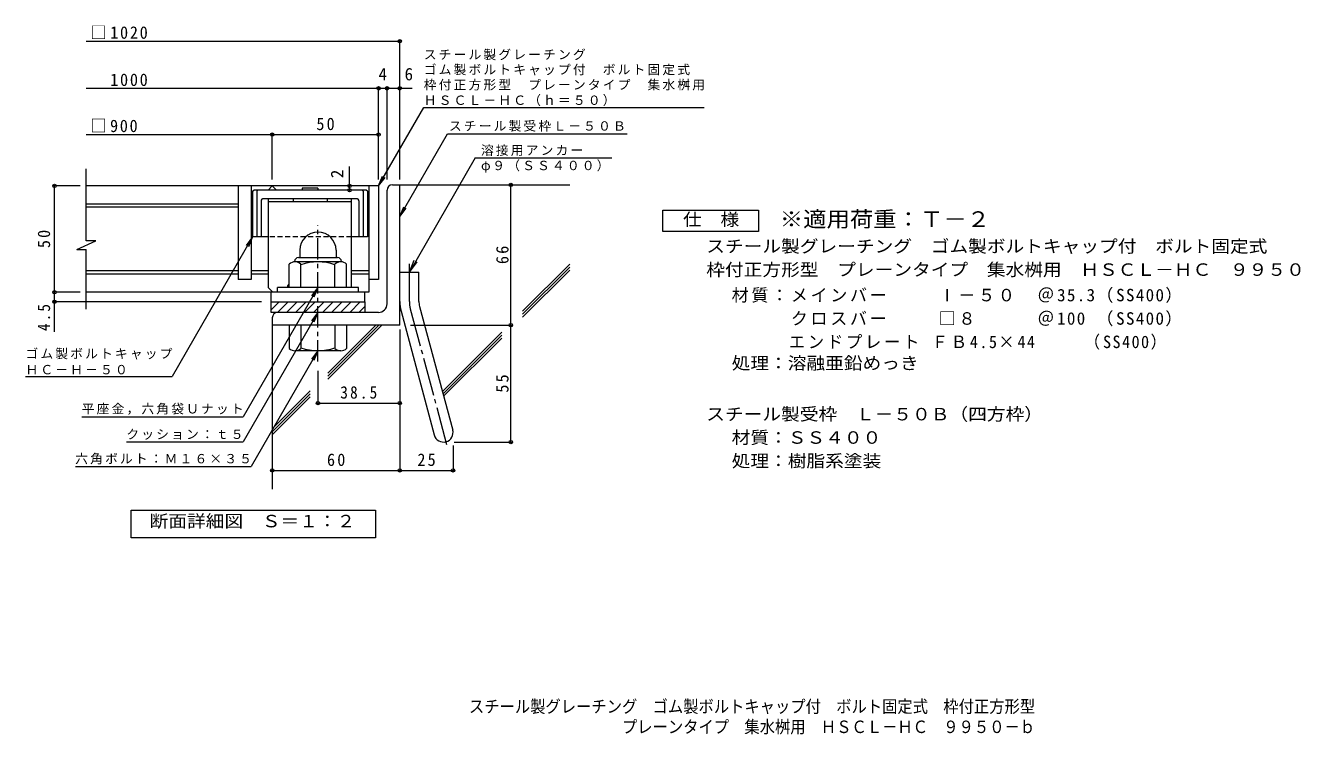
# Model space of a CAD drawing. Units: millimetres on the paper, enlarged 10 times, with parts at other scales. Extents: x -1583 to 1722, y -1939 to 1679.
# Drawn here: x -1278 to 1722, y -1939 to -271 of the extents above; entities that cross this region are included whole.
import ezdxf
from ezdxf.enums import TextEntityAlignment as Align

# ---------------------------------------------------------------- set-up
doc = ezdxf.new("R2010")
doc.units = ezdxf.units.MM
doc.header["$LTSCALE"] = 10
doc.header["$PDMODE"] = 32
doc.header["$PDSIZE"] = 8
for name, pattern in [('CHAIN1', [8, 5, -1, 1, -1]), ('CHAIN2', [12, 9, -1, 1, -1]), ('DASHED1', [1.8, 1.2, -0.6])]:
    doc.linetypes.add(name, pattern=pattern)
for name, color, linetype, lineweight in [('D-1', 2, 'Continuous', 9), ('D-2', 3, 'Continuous', 9), ('D-4', 7, 'Continuous', 9), ('D-5', 7, 'Continuous', 9), ('D-6', 6, 'Continuous', 9), ('D-7', 6, 'Continuous', 9), ('D-8', 4, 'Continuous', 9)]:
    doc.layers.add(name, color=color, linetype=linetype, lineweight=lineweight)
doc.layers.add('F-F_F-Fﾚｲﾔ', color=2, linetype='Continuous')
doc.styles.add('ＭＳ ゴシック', font='')
doc.styles.get('ＭＳ ゴシック').set_extended_font_data('MS Gothic')

msp = doc.modelspace()

# ---------------------------------------------------------------- linework, layer by layer
at = {"layer": 'D-1'}
for p, q in [((-427.08, -925.75), (-427.08, -658.25)), ((-414.58, -645.75), (-397.08, -645.75)), ((-397.08, -975.75), (-397.08, -645.75)), ((-632.08, -799.25), (-632.08, -816.75)), ((-547.08, -799.2), (-547.08, -816.75)), ((-657.08, -886.75), (-657.08, -831.94)), ((-644.58, -825.75), (-644.58, -826.75)), ((-535.83, -826.75), (-643.33, -826.75)), ((-635.58, -816.75), (-543.58, -816.75)), ((-629.58, -886.75), (-629.58, -831.94)), ((-549.58, -886.75), (-549.58, -831.94)), ((-534.58, -825.75), (-534.58, -826.75)), ((-522.08, -886.75), (-522.08, -831.94)), ((-397.08, -850.75), (-352.08, -850.75)), ((-352.08, -919.83), (-352.08, -850.75)), ((-494.58, -886.75), (-684.58, -886.75)), ((-684.58, -898.25), (-684.58, -886.75)), ((-494.58, -898.25), (-494.58, -886.75)), ((-699.58, -939.43), (-680.9, -920.75)), ((-699.58, -945.75), (-699.58, -920.75)), ((-684.68, -945.75), (-659.68, -920.75)), ((-663.47, -945.75), (-638.47, -920.75)), ((-642.26, -945.75), (-617.26, -920.75)), ((-621.04, -945.75), (-596.04, -920.75)), ((-599.83, -945.75), (-574.83, -920.75)), ((-578.62, -945.75), (-553.62, -920.75)), ((-557.4, -945.75), (-532.4, -920.75)), ((-536.19, -945.75), (-511.19, -920.75)), ((-514.98, -945.75), (-489.98, -920.75)), ((-447.08, -945.75), (-699.58, -945.75)), ((-697.08, -958.25), (-697.08, -975.75)), ((-493.77, -945.75), (-479.58, -931.56)), ((-394.01, -943.12), (-316.05, -1234.07)), ((-350.55, -931.47), (-272.59, -1222.43)), ((-397.08, -975.75), (-697.08, -975.75)), ((-657.08, -975.75), (-657.08, -1030.56)), ((-629.58, -975.75), (-629.58, -1030.56)), ((-549.58, -975.75), (-549.58, -1030.56)), ((-522.08, -975.75), (-522.08, -1030.56)), ((-535.83, -1035.75), (-643.33, -1035.75))]:
    msp.add_line(p, q, dxfattribs=at)
at = {"layer": 'D-1', "linetype": 'CHAIN1'}
msp.add_line((-589.58, -1061.34), (-589.58, -740.24), dxfattribs=at)
at = {"layer": 'D-1', "linetype": 'CHAIN2'}
for p, q in [((-374.58, -919.83), (-374.58, -831.73)), ((-372.28, -937.3), (-284.97, -1263.13))]:
    msp.add_line(p, q, dxfattribs=at)
at = {"layer": 'D-1'}
msp.add_lwpolyline([(-699.58, -920.75), (-479.58, -920.75), (-479.58, -945.75)], dxfattribs=at)
for centre, radius, start, end in [((-414.58, -658.25), 12.5, 90, 180), ((-589.58, -799.25), 42.5, 90, 180), ((-589.53, -799.2), 42.45, 0, 90), ((-643.33, -847.55), 20.8, 48.6201, 131.38164), ((-635.58, -825.75), 9, 90, 180), ((-589.58, -946.75), 120, 70.52881, 109.47119), ((-535.83, -847.55), 20.8, 48.61835, 131.37988), ((-543.58, -825.75), 9, 0, 90), ((-447.08, -925.75), 20, 270, 0), ((-307.08, -919.83), 90, 180, 195), ((-307.08, -919.83), 45, 180, 195.00002), ((-684.58, -958.25), 12.5, 90, 180), ((-643.33, -1014.95), 20.8, 228.61835, 311.37988), ((-589.58, -915.75), 120, 250.52881, 289.47119), ((-535.83, -1014.95), 20.8, 228.6201, 311.38164), ((-294.32, -1228.25), 22.5, 195.00014, 14.99991)]:
    msp.add_arc(centre, radius, start, end, dxfattribs=at)
at = {"layer": 'D-1', "linetype": 'CHAIN2'}
msp.add_arc((-307.08, -919.83), 67.5, 180, 194.99995, dxfattribs=at)
at = {"layer": 'D-2'}
for p, q in [((-1134.75, -777.1), (-1134.75, -608.25)), ((-447.08, -648.25), (-1134.73, -648.25)), ((-777.08, -648.25), (-777.08, -868.25)), ((-747.08, -648.25), (-747.08, -868.25)), ((-469.58, -648.25), (-469.58, -898.25)), ((-777.08, -690.75), (-1134.75, -690.75)), ((-777.08, -698.25), (-1134.75, -698.25)), ((-743.33, -690.75), (-747.08, -690.75)), ((-743.33, -698.25), (-747.08, -698.25)), ((-469.58, -690.75), (-473.33, -690.75)), ((-469.58, -698.25), (-473.33, -698.25)), ((-1156.86, -797.8), (-1112.27, -777.1)), ((-1112.27, -777.1), (-1134.75, -777.1)), ((-1156.86, -797.8), (-1134.75, -797.8)), ((-1134.75, -938.25), (-1134.75, -797.8)), ((-777.08, -848.25), (-1134.75, -848.25)), ((-777.08, -855.75), (-1134.75, -855.75)), ((-747.08, -868.25), (-777.08, -868.25)), ((-705.83, -848.25), (-747.08, -848.25)), ((-705.83, -855.75), (-747.08, -855.75)), ((-469.58, -848.25), (-510.83, -848.25)), ((-469.58, -855.75), (-510.83, -855.75)), ((-469.58, -898.25), (-1134.75, -898.25)), ((-699.58, -920.75), (-699.58, -898.25)), ((-479.58, -920.75), (-479.58, -898.25)), ((-699.58, -920.75), (-479.58, -920.75))]:
    msp.add_line(p, q, dxfattribs=at)
for points in [[(-707.08, -658.25), (-697.08, -648.25), (-687.08, -658.25)], [(-447.08, -648.25), (-447.08, -868.25), (-469.58, -868.25)]]:
    msp.add_lwpolyline(points, dxfattribs=at)
at = {"layer": 'D-4'}
for p, q in [((-1134.75, -307.88), (-397.08, -307.88)), ((-397.08, -632.79), (-397.08, -304.88)), ((-1134.75, -418.58), (-367.71, -418.58)), ((-447.08, -632.79), (-447.08, -415.58)), ((-427.08, -632.79), (-427.08, -415.58)), ((-1134.75, -527.33), (-447.08, -527.33)), ((-697.08, -632.79), (-697.08, -524.33)), ((-515.23, -648.25), (-515.23, -602.3)), ((-1149.46, -648.25), (-1212.46, -648.25)), ((-1209.46, -648.25), (-1209.46, -645.75)), ((-1209.46, -991.02), (-1209.46, -648.25)), ((-515.23, -658.25), (-515.23, -648.25)), ((-135.8, -1250.75), (-135.8, -645.75)), ((-743.33, -768.25), (-932.74, -1096.31)), ((-743.33, -768.25), (-758.55, -788.08)), ((-743.33, -768.25), (-752.9, -791.35)), ((-1149.46, -898.25), (-1212.46, -898.25)), ((-722.08, -920.75), (-1212.46, -920.75)), ((-397.08, -986.19), (-397.08, -1320.33)), ((-372.08, -975.75), (-132.8, -975.75)), ((-1277.74, -1096.31), (-932.74, -1096.31)), ((-589.58, -1083.28), (-589.58, -1161.93)), ((-589.58, -1158.93), (-397.08, -1158.93)), ((-1145.37, -1191.24), (-765.37, -1191.24)), ((-1040.37, -1250.24), (-765.37, -1250.24)), ((-271.82, -1259.07), (-271.82, -1320.33)), ((-269.32, -1250.75), (-132.8, -1250.75)), ((-1159.88, -1307.96), (-746.74, -1307.96)), ((-697.08, -1317.33), (-271.82, -1317.33))]:
    msp.add_line(p, q, dxfattribs=at)
at = {"layer": 'D-4', "color": 2}
for points in [[(221.96, -755.57), (221.96, -705.57), (446.96, -705.57), (446.96, -755.57)], [(-1029.07, -1476.06), (-1029.07, -1411.06), (-454.07, -1411.06), (-454.07, -1476.06)]]:
    msp.add_lwpolyline(points, close=True, dxfattribs=at)
at = {"layer": 'D-4'}
for p in [(-397.08, -307.88), (-447.08, -418.58), (-427.08, -418.58), (-397.08, -418.58), (-697.08, -527.33), (-447.08, -527.33), (-1209.46, -648.25), (-515.23, -648.25), (-515.23, -658.25), (-135.8, -645.75), (-1209.46, -898.25), (-1209.46, -920.75), (-135.8, -975.75), (-589.58, -1158.93), (-397.08, -1158.93), (-135.8, -1250.75), (-697.08, -1317.33), (-397.08, -1317.33), (-271.82, -1317.33)]:
    msp.add_point(p, dxfattribs=at)
at = {"layer": 'D-5'}
for p, q in [((-447.08, -648.25), (-340.65, -463.91)), ((-340.65, -463.91), (319.35, -463.91)), ((-397.08, -720.17), (-284.58, -525.32)), ((-284.58, -525.32), (138.23, -525.32)), ((-219.65, -582.4), (102.13, -582.4)), ((-447.08, -648.25), (-437.51, -625.15)), ((-447.08, -648.25), (-431.86, -628.42)), ((-397.08, -720.17), (-387.51, -697.07)), ((-397.08, -720.17), (-381.86, -700.34)), ((-374.58, -850.75), (-356.32, -826.95)), ((-589.58, -886.75), (-765.37, -1191.24)), ((-589.58, -886.75), (-604.8, -906.58)), ((-589.58, -886.75), (-599.15, -909.85)), ((-589.58, -945.75), (-765.37, -1250.24)), ((-589.58, -945.75), (-604.8, -965.58)), ((-589.58, -945.75), (-599.15, -968.85)), ((-589.58, -1035.75), (-746.74, -1307.96)), ((-589.58, -1035.75), (-604.8, -1055.59)), ((-589.58, -1035.75), (-599.15, -1058.85))]:
    msp.add_line(p, q, dxfattribs=at)
msp.add_lwpolyline([(-219.65, -582.4), (-374.58, -850.75), (-363.1, -823.03)], dxfattribs=at)
at = {"layer": 'D-6'}
for p, q in [((-397.08, -645.75), (2.92, -645.75)), ((-108.27, -943.16), (2.92, -831.97)), ((-108.27, -950.22), (2.92, -839.03)), ((-108.27, -957.3), (2.92, -846.11)), ((-697.08, -975.75), (-697.08, -1361.9)), ((-566.48, -1095.9), (-446.34, -975.75)), ((-566.48, -1088.83), (-453.4, -975.75)), ((-566.48, -1102.97), (-439.26, -975.75)), ((-296.88, -1131.76), (-157.3, -992.19)), ((-295.38, -1137.34), (-157.3, -999.26)), ((-293.89, -1142.92), (-157.3, -1006.33)), ((-697.08, -1219.43), (-607.98, -1130.32)), ((-697.08, -1226.49), (-607.98, -1137.39)), ((-697.08, -1233.57), (-607.98, -1144.46))]:
    msp.add_line(p, q, dxfattribs=at)
at = {"layer": 'D-7'}
for p, q in [((-743.33, -660.75), (-740.83, -658.25)), ((-475.83, -658.25), (-740.83, -658.25)), ((-733.33, -660.75), (-730.83, -658.25)), ((-626.52, -653.25), (-626.52, -658.25)), ((-590.13, -653.25), (-626.52, -653.25)), ((-590.13, -653.25), (-590.13, -658.25)), ((-483.33, -660.75), (-485.83, -658.25)), ((-473.33, -660.75), (-475.83, -658.25)), ((-743.33, -660.75), (-743.33, -768.25)), ((-733.33, -660.75), (-733.33, -768.25)), ((-723.33, -683.25), (-723.33, -768.25)), ((-498.33, -678.25), (-718.33, -678.25)), ((-493.33, -683.25), (-493.33, -768.25)), ((-483.33, -660.75), (-483.33, -768.25)), ((-473.33, -660.75), (-473.33, -768.25)), ((-705.83, -768.25), (-743.33, -768.25)), ((-473.33, -768.25), (-510.83, -768.25))]:
    msp.add_line(p, q, dxfattribs=at)
at = {"layer": 'D-7', "linetype": 'DASHED1'}
msp.add_line((-510.83, -768.25), (-705.83, -768.25), dxfattribs=at)
at = {"layer": 'D-7'}
for centre, start, end in [((-718.33, -683.25), 90, 180), ((-498.33, -683.25), 0, 90)]:
    msp.add_arc(centre, 5, start, end, dxfattribs=at)
at = {"layer": 'D-8'}
for p, q in [((-510.83, -678.25), (-705.83, -678.25)), ((-705.83, -888.25), (-705.83, -678.25)), ((-510.83, -685.75), (-705.83, -685.75)), ((-648.33, -678.25), (-648.33, -685.75)), ((-568.33, -678.25), (-568.33, -685.75)), ((-510.83, -886.75), (-510.83, -678.25)), ((-705.83, -888.25), (-695.83, -898.25))]:
    msp.add_line(p, q, dxfattribs=at)
msp.add_lwpolyline([(-660.83, -886.75), (-660.83, -883.25), (-657.08, -879.5)], dxfattribs=at)

# ---------------------------------------------------------------- texts
at = {"layer": 'D-4', "color": 2, "style": 'ＭＳ ゴシック'}
for s, p in [('4', (-447.08, -408.58)), ('6', (-385.83, -408.58))]:
    msp.add_text(s, height=29.33, dxfattribs=at).set_placement(p, align=Align.BOTTOM_LEFT)
msp.add_text('2', height=29.33, rotation=90, dxfattribs=at).set_placement((-521.21, -629.91), align=Align.BOTTOM_LEFT)
at = {"layer": 'D-4', "color": 2, "style": 'ＭＳ ゴシック', "width": 1.1}
for s, p in [('仕\u3000様', (269.46, -750.57)), ('スチール製受枠\u3000Ｌ－５０Ｂ（四方枠）', (324.05, -1208.49)), ('材質：ＳＳ４００', (383.76, -1263.49)), ('処理：樹脂系塗装', (383.76, -1318.49)), ('断面詳細図\u3000Ｓ＝１：２', (-985.65, -1460.09))]:
    msp.add_text(s, height=29.33, dxfattribs=at).set_placement(p, align=Align.BOTTOM_LEFT)
at = {"layer": 'D-4', "color": 2, "char_height": 29.33, "attachment_point": 7, "style": 'ＭＳ ゴシック'}
for s, insert in [('\\T1.22;\\W0.95;□1020', (-1124.75, -302.83)), ('\\T1.22;\\W0.95;\u30001000', (-1124.75, -413.53)), ('\\T1.21;\\W0.95;□900', (-1124.75, -522.33)), ('\\T1.27;\\W0.95;50', (-593.33, -517.33)), ('\\T1.16;材質：メインバー\u3000\u3000\\~Ⅰ－５０\u3000＠35.3（SS400）', (383.77, -923.49)), ('\\T1.16;\u3000\u3000\u3000クロスバー\u3000\u3000\\~□８\u3000\u3000\u3000＠100\\~（SS400）', (383.77, -978.49)), ('\\T1.18;\\W0.95;\u3000\u3000\u3000エンドプレート\\~ＦＢ4.5×44\\~\\~\\~\\~\\~（SS400）', (383.77, -1033.49)), ('\\T1.28;\\W0.9;38.5', (-537.08, -1148.93)), ('\\T1.27;\\W0.95;60', (-568.33, -1307.33)), ('\\T1.27;\\W0.95;25', (-355.7, -1307.33))]:
    msp.add_mtext(s, dxfattribs=dict(at, insert=insert))
at = {"layer": 'D-4', "color": 2, "char_height": 29.33, "attachment_point": 7, "rotation": 90, "style": 'ＭＳ ゴシック'}
for s, insert in [('\\T1.27;\\W0.95;50', (-1219.46, -794.5)), ('\\T1.27;\\W0.95;66', (-140.8, -832)), ('\\T1.27;\\W0.9;4.5', (-1219.46, -989.57)), ('\\T1.27;\\W0.95;55', (-140.8, -1134.5))]:
    msp.add_mtext(s, dxfattribs=dict(at, insert=insert))
at = {"layer": 'D-4', "char_height": 21.99, "attachment_point": 7, "style": 'ＭＳ ゴシック'}
for s, insert in [('\\T1.17;ゴム製ボルトキャップ', (-1277.74, -1056.35)), ('\\T1.17;ＨＣ－Ｈ－５０', (-1277.74, -1091.65)), ('\\T1.17;平座金，六角袋Ｕナット', (-1145.37, -1186.58)), ('\\T1.17;クッション：ｔ５', (-1040.37, -1245.58)), ('\\T1.17;六角ボルト：Ｍ１６×３５', (-1160.81, -1303.3))]:
    msp.add_mtext(s, dxfattribs=dict(at, insert=insert))
at = {"layer": 'D-5', "color": 3, "style": 'ＭＳ ゴシック', "width": 1.1}
msp.add_text('※適用荷重：Ｔ－２', height=36.66, dxfattribs=at).set_placement((496.96, -755.57), align=Align.BOTTOM_LEFT)
at = {"layer": 'D-5', "color": 2, "style": 'ＭＳ ゴシック', "width": 1.1}
for s, p in [('スチール製グレーチング\u3000ゴム製ボルトキャップ付\u3000ボルト固定式', (324.05, -813.49)), ('枠付正方形型\u3000プレーンタイプ\u3000集水桝用\u3000ＨＳＣＬ－ＨＣ\u3000９９５０', (324.05, -868.49)), ('処理：溶融亜鉛めっき', (383.76, -1088.49))]:
    msp.add_text(s, height=29.33, dxfattribs=at).set_placement(p, align=Align.BOTTOM_LEFT)
at = {"layer": 'D-5', "char_height": 21.99, "attachment_point": 7, "style": 'ＭＳ ゴシック'}
for s, insert in [('\\T1.17;スチール製グレーチング', (-340.65, -352.6)), ('\\T1.17;ゴム製ボルトキャップ付\u3000ボルト固定式', (-340.65, -388.18)), ('\\T1.17;枠付正方形型\u3000プレーンタイプ\u3000集水桝用', (-340.65, -423.75)), ('\\T1.17;ＨＳＣＬ－ＨＣ（ｈ＝５０）', (-340.65, -460.39)), ('\\T1.17;スチール製受枠Ｌ－５０Ｂ', (-281.46, -520.56)), ('\\T1.17;溶接用アンカー', (-206.01, -577.74)), ('\\T1.17;φ９（ＳＳ４００）', (-206.01, -617.06))]:
    msp.add_mtext(s, dxfattribs=dict(at, insert=insert))
at = {"layer": 'F-F_F-Fﾚｲﾔ', "style": 'ＭＳ ゴシック', "width": 0.9}
for s, p in [('スチール製グレーチング\u3000ゴム製ボルトキャップ付\u3000ボルト固定式\u3000枠付正方形型', (-234.36, -1896.1)), ('プレーンタイプ\u3000集水桝用\u3000ＨＳＣＬ－ＨＣ\u3000９９５０－ｂ', (125.64, -1944))]:
    msp.add_text(s, height=29.33, dxfattribs=at).set_placement(p, align=Align.BOTTOM_LEFT)

doc.saveas('drawing.dxf')
